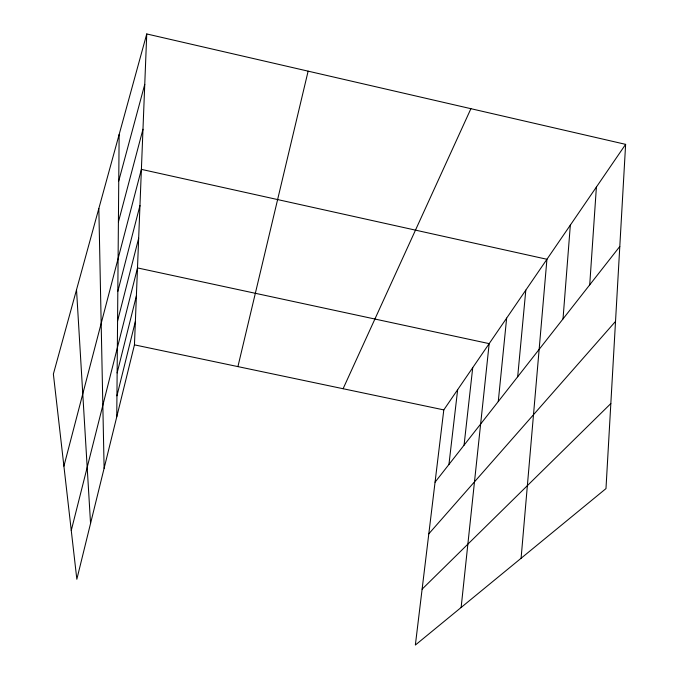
<?xml version="1.0" encoding="UTF-8"?>
<svg xmlns="http://www.w3.org/2000/svg" width="679" height="679" viewBox="0 0 679 679"><rect width="100%" height="100%" fill="white"/><g stroke="black" fill="none" stroke-linecap="round" stroke-linejoin="round"><path stroke-width="1.02" d="M116.763 416.813L119.139 134.51M146.749 33.95L53.378 374.061L76.837 579.255L134.45 344.856L146.749 33.95L625.622 144.355L605.982 488.6L415.353 645.05L443.803 409.895L625.622 144.355M589.72 284.841L596.4 187.031M563.018 318.918L570.335 225.097M521.09 558.265L546.934 259.276L141.393 169.368L63.911 466.15M517.678 376.769L525.809 290.137M498.267 401.535L506.644 318.12M461.134 607.476L489.177 343.633L137.498 267.925L71.261 530.503M464.071 445.161L472.728 367.653M448.938 464.461L457.663 389.661M237.922 366.609L308.13 71.159M116.941 395.832L135.384 321.405M117.136 372.924L136.394 295.857M117.577 320.989L138.669 238.193M117.823 291.41L139.967 205.499M118.409 221.999L142.98 129.239M118.749 180.937L144.754 84.391M343.099 388.728L470.912 108.682M435.061 482.175L619.791 246.477M428.805 533.821L615.522 321.405M422.117 589.151L610.828 403.564M134.45 344.856L443.803 409.895M76.523 289.746L90.553 523.458M98.837 208.47L104.116 468.272"/></g></svg>
